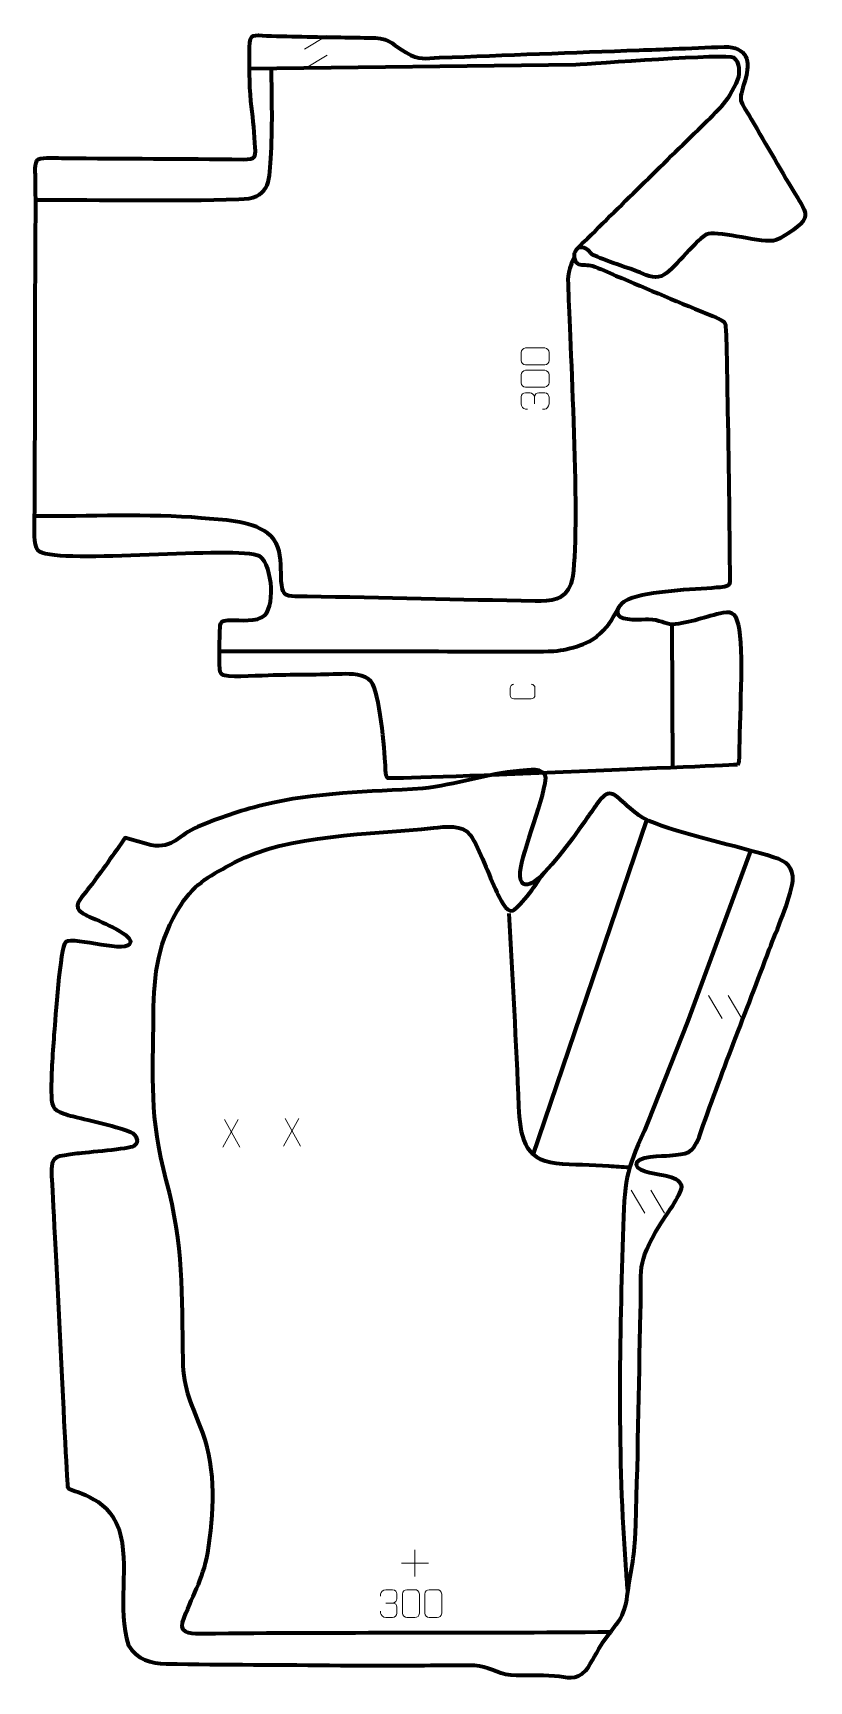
# Model space of a CAD drawing. Header units: millimetres. Extents: x -16 to 682, y 0 to 1481.
import ezdxf

# ---------------------------------------------------------------- set-up
doc = ezdxf.new("R2010")
doc.units = ezdxf.units.MM
for name, color, linetype in [('1_layer 1', 7, 'Continuous'), ('1_layer 2', 7, 'Continuous'), ('1_layer 3', 7, 'Continuous'), ('4_layer 1', 7, 'Continuous'), ('4_layer 2', 7, 'Continuous'), ('4_layer 3', 7, 'Continuous')]:
    doc.layers.add(name, color=color, linetype=linetype)

msp = doc.modelspace()

# ---------------------------------------------------------------- linework, layer by layer
at = {"layer": '1_layer 1', "color": 250, "lineweight": 9}
for points in [[(591.9, 616), (591.9, 616), (604.3, 595.5), (604.3, 595.5)], [(609.7, 616), (609.7, 616), (622, 595.5), (622, 595.5)], [(169.1, 504.7), (169.1, 504.7), (155.3, 479.9), (155.3, 479.9)], [(156.8, 504.7), (156.8, 504.7), (170.5, 479.8), (170.5, 479.8)], [(223.6, 505.5), (223.6, 505.5), (209.8, 480.6), (209.8, 480.6)], [(211.3, 505.5), (211.3, 505.5), (225, 480.6), (225, 480.6)], [(522.3, 441.1), (522.3, 441.1), (534.6, 420.5), (534.6, 420.5)], [(540, 441.1), (540, 441.1), (552.4, 420.5), (552.4, 420.5)], [(316, 105.9), (316, 105.9), (340, 105.9), (340, 105.9)], [(328, 117.8), (328, 117.8), (328, 93.9), (328, 93.9)], [(301.7, 70.1), (301.7, 70.1), (307.9, 70.1), (307.9, 70.1)]]:
    msp.add_open_spline(points, degree=3, dxfattribs=at)
for points, knots in [([(297, 76.4), (297, 76.4), (297, 78.2), (297, 78.2), (297, 78.2), (297, 80), (299.7, 82.1), (301.7, 82.1), (301.7, 82.1), (303.8, 82.1), (305.9, 82.1), (307.9, 82.1), (307.9, 82.1), (310.1, 82.1), (311.7, 80.2), (311.8, 78.3), (311.8, 78.3), (311.8, 76.9), (311.8, 75.4), (311.8, 74), (311.8, 74), (311.7, 72.3), (310.1, 70.1), (307.9, 70.1), (307.9, 70.1), (310.1, 70.1), (311.7, 68.3), (311.8, 66.3), (311.8, 66.3), (311.8, 64.5), (311.8, 62.7), (311.8, 60.9), (311.8, 60.9), (311.8, 58.8), (309.7, 57.1), (307.9, 57.1), (307.9, 57.1), (305.9, 57.1), (303.8, 57.1), (301.7, 57.1), (301.7, 57.1), (299.6, 57.1), (297, 59.5), (297, 61), (297, 61), (297, 61), (297, 62.9), (297, 62.9)], [0, 0, 0, 0, 0.076923, 0.076923, 0.076923, 0.076923, 0.153846, 0.153846, 0.153846, 0.153846, 0.230769, 0.230769, 0.230769, 0.230769, 0.307692, 0.307692, 0.307692, 0.307692, 0.384615, 0.384615, 0.384615, 0.384615, 0.461538, 0.461538, 0.461538, 0.461538, 0.538462, 0.538462, 0.538462, 0.538462, 0.615385, 0.615385, 0.615385, 0.615385, 0.692308, 0.692308, 0.692308, 0.692308, 0.769231, 0.769231, 0.769231, 0.769231, 0.846154, 0.846154, 0.846154, 0.846154, 1, 1, 1, 1]), ([(320.8, 82.1), (323.2, 82.1), (325.6, 82.1), (327.9, 82.1), (327.9, 82.1), (329.9, 82.1), (331.9, 80.6), (332, 78.2), (332, 78.2), (332, 72.4), (332, 66.7), (332, 60.9), (332, 60.9), (331.8, 58.6), (330.1, 57.1), (327.9, 57.1), (327.9, 57.1), (325.5, 57.1), (323.2, 57.1), (320.8, 57.1), (320.8, 57.1), (318.8, 57), (316.8, 58.9), (316.8, 60.9), (316.8, 60.9), (316.8, 66.7), (316.8, 72.4), (316.8, 78.2), (316.8, 78.2), (316.9, 80.4), (318.6, 82.1), (320.8, 82.1)], [0, 0, 0, 0, 0.111111, 0.111111, 0.111111, 0.111111, 0.222222, 0.222222, 0.222222, 0.222222, 0.333333, 0.333333, 0.333333, 0.333333, 0.444444, 0.444444, 0.444444, 0.444444, 0.555556, 0.555556, 0.555556, 0.555556, 0.666667, 0.666667, 0.666667, 0.666667, 0.777778, 0.777778, 0.777778, 0.777778, 1, 1, 1, 1]), ([(340.8, 82.1), (343.2, 82.1), (345.6, 82.1), (347.9, 82.1), (347.9, 82.1), (349.9, 82.1), (351.9, 80.6), (352, 78.2), (352, 78.2), (352, 72.4), (352, 66.7), (352, 60.9), (352, 60.9), (351.8, 58.6), (350.1, 57.1), (347.9, 57.1), (347.9, 57.1), (345.5, 57.1), (343.2, 57.1), (340.8, 57.1), (340.8, 57.1), (338.8, 57), (336.8, 58.9), (336.8, 60.9), (336.8, 60.9), (336.8, 66.7), (336.8, 72.4), (336.8, 78.2), (336.8, 78.2), (336.9, 80.4), (338.6, 82.1), (340.8, 82.1)], [0, 0, 0, 0, 0.111111, 0.111111, 0.111111, 0.111111, 0.222222, 0.222222, 0.222222, 0.222222, 0.333333, 0.333333, 0.333333, 0.333333, 0.444444, 0.444444, 0.444444, 0.444444, 0.555556, 0.555556, 0.555556, 0.555556, 0.666667, 0.666667, 0.666667, 0.666667, 0.777778, 0.777778, 0.777778, 0.777778, 1, 1, 1, 1])]:
    msp.add_open_spline(points, degree=3, knots=knots, dxfattribs=at)
at = {"layer": '1_layer 2', "color": 142, "lineweight": 158}
msp.add_open_spline([(434.1, 472), (434.1, 472), (536.5, 773.8), (536.5, 773.8)], degree=3, dxfattribs=at)
for points, knots in [([(503.8, 44), (381.5, 42.5), (259.3, 43.9), (137.3, 42.4), (137.3, 42.4), (129.6, 42.3), (116.2, 41.3), (118.9, 52.6), (118.9, 52.6), (127, 75.7), (137.3, 90), (141.6, 115.3), (141.6, 115.3), (147.2, 150.5), (149.7, 189.2), (137.1, 223.2), (137.1, 223.2), (128, 247.7), (119.8, 261.2), (119.4, 288.6), (119.4, 288.6), (118.6, 348), (120.1, 391.3), (104.4, 450), (104.4, 450), (89, 506.9), (92.5, 541.5), (92.9, 598.8), (92.9, 598.8), (93.2, 636.4), (96.9, 665), (117.6, 697.6), (117.6, 697.6), (130.2, 717.4), (145.6, 724.8), (165.6, 735.5), (165.6, 735.5), (214.2, 761.5), (288.1, 760.4), (344.7, 766.8), (344.7, 766.8), (354.2, 767.8), (371.7, 769.8), (377.7, 760.6), (377.7, 760.6), (386.6, 746.8), (394.2, 724.3), (401.7, 708.7), (401.7, 708.7), (403.5, 704.9), (410.2, 689.5), (416.1, 692.5), (416.1, 692.5), (423.2, 696.2), (439.1, 719.1), (444.2, 726.8)], [0, 0, 0, 0, 0.066667, 0.066667, 0.066667, 0.066667, 0.133333, 0.133333, 0.133333, 0.133333, 0.2, 0.2, 0.2, 0.2, 0.266667, 0.266667, 0.266667, 0.266667, 0.333333, 0.333333, 0.333333, 0.333333, 0.4, 0.4, 0.4, 0.4, 0.466667, 0.466667, 0.466667, 0.466667, 0.533333, 0.533333, 0.533333, 0.533333, 0.6, 0.6, 0.6, 0.6, 0.666667, 0.666667, 0.666667, 0.666667, 0.733333, 0.733333, 0.733333, 0.733333, 0.8, 0.8, 0.8, 0.8, 0.866667, 0.866667, 0.866667, 0.866667, 1, 1, 1, 1]), ([(629.8, 746.2), (629.8, 746.2), (572.9, 592.3), (572.9, 592.3), (572.9, 592.3), (572.9, 592.3), (537.5, 502.3), (537.5, 502.3), (537.5, 502.3), (519, 460.4), (516.6, 455.8), (515.1, 408.8), (515.1, 408.8), (511.9, 307.8), (509.7, 200.4), (517.6, 99.7), (517.6, 99.7), (518.1, 92.8), (518.6, 85.8), (519.2, 78.9)], [0, 0, 0, 0, 0.166667, 0.166667, 0.166667, 0.166667, 0.333333, 0.333333, 0.333333, 0.333333, 0.5, 0.5, 0.5, 0.5, 0.666667, 0.666667, 0.666667, 0.666667, 1, 1, 1, 1]), ([(412.3, 689.8), (415.6, 631.8), (418.8, 574.2), (421.2, 516.2), (421.2, 516.2), (422.3, 491.4), (425.3, 468.2), (454.9, 465.4), (454.9, 465.4), (470.3, 463.9), (486.6, 464.2), (502.4, 463), (502.4, 463), (508.4, 462.6), (514.4, 462.2), (520.4, 461.8)], [0, 0, 0, 0, 0.2, 0.2, 0.2, 0.2, 0.4, 0.4, 0.4, 0.4, 0.6, 0.6, 0.6, 0.6, 1, 1, 1, 1])]:
    msp.add_open_spline(points, degree=3, knots=knots, dxfattribs=at)
at = {"layer": '1_layer 3', "color": 242, "lineweight": 158}
msp.add_open_spline([(33.2, 710.7), (44.2, 724.5), (55.3, 740.8), (65.7, 755.3), (65.7, 755.3), (65.7, 755.3), (67.5, 757.7), (67.5, 757.7), (67.5, 757.7), (67.5, 757.7), (90.7, 751.2), (90.7, 751.2), (90.7, 751.2), (111.1, 747.6), (115.3, 760.5), (132.6, 767.7), (132.6, 767.7), (153.6, 776.3), (168.9, 781.6), (190.9, 787.2), (190.9, 787.2), (240.2, 799), (285.1, 798.9), (335, 802), (335, 802), (364.7, 805.4), (392.2, 815.3), (422.2, 818.1), (422.2, 818.1), (429.2, 818.7), (444.4, 821.5), (445.7, 811.7), (445.7, 811.7), (443.3, 788.5), (421.6, 738.6), (422.5, 723.7), (422.5, 723.7), (423.1, 713.7), (429.6, 714.2), (436, 719.1), (436, 719.1), (450.4, 730), (471.7, 759.7), (482.5, 775.3), (482.5, 775.3), (485.4, 779.4), (488.3, 783.6), (491.3, 787.8), (491.3, 787.8), (502.3, 803.4), (506.6, 797.6), (516.7, 788.5), (516.7, 788.5), (523.3, 782.5), (530.1, 776.6), (538.1, 773.1), (538.1, 773.1), (565.6, 761.1), (619.1, 750.2), (650.7, 740.2), (650.7, 740.2), (662.1, 736.6), (668.5, 731.8), (667.6, 718.8), (667.6, 718.8), (665.3, 702), (653, 674.4), (646.6, 657.4), (646.6, 657.4), (625.6, 601.3), (603.1, 545.6), (583.5, 488.9), (583.5, 488.9), (577, 473.4), (573, 474), (557.2, 472.3), (557.2, 472.3), (551.7, 471.7), (525.4, 472.6), (527.1, 463.6), (527.1, 463.6), (528.4, 456.8), (548.3, 455.3), (554.4, 453.7), (554.4, 453.7), (559.9, 452.2), (566.8, 450.4), (567.9, 444), (567.9, 444), (567.1, 437), (552.6, 416.8), (548.1, 409.7), (548.1, 409.7), (526.4, 373.9), (531.9, 370.8), (530.9, 331.1), (530.9, 331.1), (529.1, 263.4), (528.6, 195.2), (526, 127.6), (526, 127.6), (525, 109.3), (520.7, 91.3), (518.4, 73.1), (518.4, 73.1), (515.5, 55.1), (507, 49.4), (497.2, 35.2), (497.2, 35.2), (492.1, 27.2), (486.9, 16.6), (481.7, 9.4), (481.7, 9.4), (472.5, 0), (465.3, 3.8), (453.3, 4.7), (453.3, 4.7), (440.2, 5.7), (427, 4.8), (414.1, 5.6), (414.1, 5.6), (400.9, 6.8), (393.8, 13.9), (381.6, 14.2), (381.6, 14.2), (366.9, 14.6), (351.3, 14.1), (336.4, 14.1), (336.4, 14.1), (311.3, 14.1), (286.2, 14.1), (261, 14.1), (261, 14.1), (208.8, 14.7), (156.5, 14.5), (104.3, 15.6), (104.3, 15.6), (90.5, 15.9), (78, 19.2), (70.5, 32), (70.5, 32), (59.2, 65.9), (72.3, 103.9), (61.6, 136.9), (61.6, 136.9), (50.7, 167.4), (18.3, 169.7), (15.7, 173.9), (15.7, 173.9), (15, 175.2), (3, 425.8), (1.3, 453.6), (1.3, 453.6), (0, 474.2), (6.2, 470.9), (24.2, 474), (24.2, 474), (32.3, 475), (71.3, 478), (75.2, 480.7), (75.2, 480.7), (80.9, 484.8), (77.1, 491.1), (72.5, 493.3), (72.5, 493.3), (62.9, 497.8), (34.1, 504), (22.5, 507), (22.5, 507), (19.6, 507.7), (16.8, 508.4), (14, 509.3), (14, 509.3), (14, 509.3), (12.8, 509.7), (12.8, 509.7), (12.8, 509.7), (1.2, 513.5), (1.1, 517.4), (1, 529.7), (1, 529.7), (0.8, 546.6), (2.4, 566.4), (3.6, 583.4), (3.6, 583.4), (4.3, 592.7), (8.9, 659.8), (13.8, 664.1), (13.8, 664.1), (22.1, 669.6), (71.3, 652.3), (72.1, 664), (72.1, 664), (72.7, 672.1), (42.1, 683.6), (35.3, 686.9), (35.3, 686.9), (33.1, 688), (30.9, 689.1), (28.7, 690.3), (28.7, 690.3), (19.5, 695.5), (27.6, 703.8), (31.9, 709), (31.9, 709), (31.9, 709), (33.2, 710.7), (33.2, 710.7)], degree=3, knots=[0, 0, 0, 0, 0.018868, 0.018868, 0.018868, 0.018868, 0.037736, 0.037736, 0.037736, 0.037736, 0.056604, 0.056604, 0.056604, 0.056604, 0.075472, 0.075472, 0.075472, 0.075472, 0.09434, 0.09434, 0.09434, 0.09434, 0.113208, 0.113208, 0.113208, 0.113208, 0.132075, 0.132075, 0.132075, 0.132075, 0.150943, 0.150943, 0.150943, 0.150943, 0.169811, 0.169811, 0.169811, 0.169811, 0.188679, 0.188679, 0.188679, 0.188679, 0.207547, 0.207547, 0.207547, 0.207547, 0.226415, 0.226415, 0.226415, 0.226415, 0.245283, 0.245283, 0.245283, 0.245283, 0.264151, 0.264151, 0.264151, 0.264151, 0.283019, 0.283019, 0.283019, 0.283019, 0.301887, 0.301887, 0.301887, 0.301887, 0.320755, 0.320755, 0.320755, 0.320755, 0.339623, 0.339623, 0.339623, 0.339623, 0.358491, 0.358491, 0.358491, 0.358491, 0.377358, 0.377358, 0.377358, 0.377358, 0.396226, 0.396226, 0.396226, 0.396226, 0.415094, 0.415094, 0.415094, 0.415094, 0.433962, 0.433962, 0.433962, 0.433962, 0.45283, 0.45283, 0.45283, 0.45283, 0.471698, 0.471698, 0.471698, 0.471698, 0.490566, 0.490566, 0.490566, 0.490566, 0.509434, 0.509434, 0.509434, 0.509434, 0.528302, 0.528302, 0.528302, 0.528302, 0.54717, 0.54717, 0.54717, 0.54717, 0.566038, 0.566038, 0.566038, 0.566038, 0.584906, 0.584906, 0.584906, 0.584906, 0.603774, 0.603774, 0.603774, 0.603774, 0.622642, 0.622642, 0.622642, 0.622642, 0.641509, 0.641509, 0.641509, 0.641509, 0.660377, 0.660377, 0.660377, 0.660377, 0.679245, 0.679245, 0.679245, 0.679245, 0.698113, 0.698113, 0.698113, 0.698113, 0.716981, 0.716981, 0.716981, 0.716981, 0.735849, 0.735849, 0.735849, 0.735849, 0.754717, 0.754717, 0.754717, 0.754717, 0.773585, 0.773585, 0.773585, 0.773585, 0.792453, 0.792453, 0.792453, 0.792453, 0.811321, 0.811321, 0.811321, 0.811321, 0.830189, 0.830189, 0.830189, 0.830189, 0.849057, 0.849057, 0.849057, 0.849057, 0.867925, 0.867925, 0.867925, 0.867925, 0.886792, 0.886792, 0.886792, 0.886792, 0.90566, 0.90566, 0.90566, 0.90566, 0.924528, 0.924528, 0.924528, 0.924528, 0.943396, 0.943396, 0.943396, 0.943396, 0.962264, 0.962264, 0.962264, 0.962264, 1, 1, 1, 1], dxfattribs=at)
at = {"layer": '4_layer 1', "color": 250, "lineweight": 9}
for points in [[(228.5, 1466.6), (228.5, 1466.6), (249.1, 1478.9), (249.1, 1478.9)], [(228.5, 1448.8), (228.5, 1448.8), (249.1, 1461.2), (249.1, 1461.2)], [(435.4, 1147.8), (435.4, 1147.8), (435.4, 1154), (435.4, 1154)]]:
    msp.add_open_spline(points, degree=3, dxfattribs=at)
for points, knots in [([(423.5, 1186.8), (423.5, 1189.2), (423.5, 1191.6), (423.5, 1193.9), (423.5, 1193.9), (423.5, 1195.9), (425, 1197.9), (427.4, 1198), (427.4, 1198), (433.2, 1198), (438.9, 1198), (444.7, 1198), (444.7, 1198), (447, 1197.8), (448.5, 1196.1), (448.5, 1193.9), (448.5, 1193.9), (448.5, 1191.6), (448.5, 1189.2), (448.5, 1186.8), (448.5, 1186.8), (448.6, 1184.9), (446.7, 1182.9), (444.7, 1182.9), (444.7, 1182.9), (438.9, 1182.9), (433.1, 1182.9), (427.3, 1182.9), (427.3, 1182.9), (425.2, 1182.9), (423.5, 1184.6), (423.5, 1186.8)], [0, 0, 0, 0, 0.111111, 0.111111, 0.111111, 0.111111, 0.222222, 0.222222, 0.222222, 0.222222, 0.333333, 0.333333, 0.333333, 0.333333, 0.444444, 0.444444, 0.444444, 0.444444, 0.555556, 0.555556, 0.555556, 0.555556, 0.666667, 0.666667, 0.666667, 0.666667, 0.777778, 0.777778, 0.777778, 0.777778, 1, 1, 1, 1]), ([(423.5, 1166.8), (423.5, 1169.2), (423.5, 1171.6), (423.5, 1173.9), (423.5, 1173.9), (423.5, 1175.9), (425, 1177.9), (427.4, 1178), (427.4, 1178), (433.2, 1178), (438.9, 1178), (444.7, 1178), (444.7, 1178), (447, 1177.8), (448.5, 1176.1), (448.5, 1173.9), (448.5, 1173.9), (448.5, 1171.6), (448.5, 1169.2), (448.5, 1166.8), (448.5, 1166.8), (448.6, 1164.9), (446.7, 1162.9), (444.7, 1162.9), (444.7, 1162.9), (438.9, 1162.9), (433.1, 1162.9), (427.3, 1162.9), (427.3, 1162.9), (425.2, 1162.9), (423.5, 1164.6), (423.5, 1166.8)], [0, 0, 0, 0, 0.111111, 0.111111, 0.111111, 0.111111, 0.222222, 0.222222, 0.222222, 0.222222, 0.333333, 0.333333, 0.333333, 0.333333, 0.444444, 0.444444, 0.444444, 0.444444, 0.555556, 0.555556, 0.555556, 0.555556, 0.666667, 0.666667, 0.666667, 0.666667, 0.777778, 0.777778, 0.777778, 0.777778, 1, 1, 1, 1]), ([(429.2, 1143.1), (429.2, 1143.1), (427.3, 1143.1), (427.3, 1143.1), (427.3, 1143.1), (425.6, 1143), (423.5, 1145.7), (423.5, 1147.8), (423.5, 1147.8), (423.5, 1149.8), (423.5, 1151.9), (423.5, 1154), (423.5, 1154), (423.5, 1156.2), (425.3, 1157.7), (427.3, 1157.8), (427.3, 1157.8), (428.7, 1157.8), (430.1, 1157.8), (431.6, 1157.8), (431.6, 1157.8), (433.2, 1157.7), (435.4, 1156.1), (435.4, 1153.9), (435.4, 1153.9), (435.4, 1156.1), (437.3, 1157.8), (439.3, 1157.8), (439.3, 1157.8), (441.1, 1157.8), (442.9, 1157.8), (444.7, 1157.8), (444.7, 1157.8), (446.7, 1157.8), (448.5, 1155.8), (448.5, 1153.9), (448.5, 1153.9), (448.5, 1151.9), (448.5, 1149.8), (448.5, 1147.7), (448.5, 1147.7), (448.5, 1145.6), (446.1, 1143), (444.6, 1143), (444.6, 1143), (444.6, 1143), (442.7, 1143), (442.7, 1143)], [0, 0, 0, 0, 0.076923, 0.076923, 0.076923, 0.076923, 0.153846, 0.153846, 0.153846, 0.153846, 0.230769, 0.230769, 0.230769, 0.230769, 0.307692, 0.307692, 0.307692, 0.307692, 0.384615, 0.384615, 0.384615, 0.384615, 0.461538, 0.461538, 0.461538, 0.461538, 0.538462, 0.538462, 0.538462, 0.538462, 0.615385, 0.615385, 0.615385, 0.615385, 0.692308, 0.692308, 0.692308, 0.692308, 0.769231, 0.769231, 0.769231, 0.769231, 0.846154, 0.846154, 0.846154, 0.846154, 1, 1, 1, 1]), ([(432.4, 895.8), (434.5, 895.7), (435.8, 894.2), (435.9, 892.3), (435.9, 892.3), (435.9, 890.2), (435.9, 888.1), (435.9, 886), (435.9, 886), (435.9, 884.3), (434.3, 882.5), (432.5, 882.6), (432.5, 882.6), (427.3, 882.6), (422.1, 882.6), (416.9, 882.6), (416.9, 882.6), (415, 882.6), (413.5, 884.1), (413.5, 886), (413.5, 886), (413.5, 888.1), (413.5, 890.2), (413.5, 892.3), (413.5, 892.3), (413.5, 894), (414.8, 895.8), (417, 895.8)], [0, 0, 0, 0, 0.125, 0.125, 0.125, 0.125, 0.25, 0.25, 0.25, 0.25, 0.375, 0.375, 0.375, 0.375, 0.5, 0.5, 0.5, 0.5, 0.625, 0.625, 0.625, 0.625, 0.75, 0.75, 0.75, 0.75, 1, 1, 1, 1])]:
    msp.add_open_spline(points, degree=3, knots=knots, dxfattribs=at)
at = {"layer": '4_layer 2', "color": 142, "lineweight": 158}
for points, knots in [([(179.3, 1449.1), (179.3, 1449.1), (472.6, 1452.7), (472.6, 1452.7), (472.6, 1452.7), (487.3, 1453.6), (609.3, 1463), (614.6, 1459), (614.6, 1459), (619.7, 1455.2), (620.3, 1444.9), (618.1, 1439.3), (618.1, 1439.3), (609.6, 1418.4), (597.9, 1409.1), (582.5, 1394.1), (582.5, 1394.1), (545.9, 1358.2), (509.2, 1322.3), (472.8, 1286.2)], [0, 0, 0, 0, 0.166667, 0.166667, 0.166667, 0.166667, 0.333333, 0.333333, 0.333333, 0.333333, 0.5, 0.5, 0.5, 0.5, 0.666667, 0.666667, 0.666667, 0.666667, 1, 1, 1, 1]), ([(-12.7, 1331.1), (47.7, 1331.3), (109.5, 1330), (169.6, 1331.6), (169.6, 1331.6), (196.8, 1332.4), (197.1, 1345.6), (198.4, 1368.4), (198.4, 1368.4), (200, 1395.7), (199.4, 1422.2), (198.9, 1449.5)], [0, 0, 0, 0, 0.25, 0.25, 0.25, 0.25, 0.5, 0.5, 0.5, 0.5, 1, 1, 1, 1]), ([(471.1, 1279), (463.8, 1263.7), (465.7, 1261.9), (466, 1245.6), (466, 1245.6), (467.1, 1202.5), (478, 1015.5), (468.2, 985.8), (468.2, 985.8), (462.3, 970.8), (450.2, 970.4), (436.2, 970.6), (436.2, 970.6), (367.8, 971.5), (299.3, 973.7), (230.9, 974.6), (230.9, 974.6), (226, 974.7), (213.9, 973.6), (210.6, 977.3), (210.6, 977.3), (203.4, 988.1), (214, 1018.4), (195.5, 1031.7), (195.5, 1031.7), (178.5, 1043.4), (155.7, 1043.3), (135.7, 1045.1), (135.7, 1045.1), (89.5, 1049.3), (33.2, 1046.5), (-13.9, 1046.8)], [0, 0, 0, 0, 0.111111, 0.111111, 0.111111, 0.111111, 0.222222, 0.222222, 0.222222, 0.222222, 0.333333, 0.333333, 0.333333, 0.333333, 0.444444, 0.444444, 0.444444, 0.444444, 0.555556, 0.555556, 0.555556, 0.555556, 0.666667, 0.666667, 0.666667, 0.666667, 0.777778, 0.777778, 0.777778, 0.777778, 1, 1, 1, 1]), ([(152.6, 925.6), (240, 925.6), (327.3, 925.5), (414.7, 925.2), (414.7, 925.2), (425.7, 925.2), (436.7, 925.2), (447.6, 925.4), (447.6, 925.4), (461.2, 925.6), (480.8, 930.1), (491.4, 938.8), (491.4, 938.8), (500.7, 946.4), (504.6, 952.7), (510.3, 963.1)], [0, 0, 0, 0, 0.2, 0.2, 0.2, 0.2, 0.4, 0.4, 0.4, 0.4, 0.6, 0.6, 0.6, 0.6, 1, 1, 1, 1])]:
    msp.add_open_spline(points, degree=3, knots=knots, dxfattribs=at)
msp.add_open_spline([(559.7, 819.6), (559.7, 819.6), (559.3, 949.9), (559.3, 949.9)], degree=3, dxfattribs=at)
at = {"layer": '4_layer 3', "color": 242, "lineweight": 158}
msp.add_open_spline([(617.9, 823.4), (619.3, 825.1), (619.7, 828.1), (619.6, 833.6), (619.6, 833.6), (619.3, 858.4), (624, 929.5), (618.5, 949.4), (618.5, 949.4), (616.2, 957.5), (614.7, 962.1), (605.1, 960.2), (605.1, 960.2), (590.1, 957.3), (575, 950.8), (559.3, 949.9), (559.3, 949.9), (552.7, 950.3), (547.8, 954.1), (538.1, 954.2), (538.1, 954.2), (531.8, 954.3), (514.2, 952.4), (510.5, 958.4), (510.5, 958.4), (508, 964.5), (514.9, 969.8), (519.7, 972.1), (519.7, 972.1), (539.2, 979.8), (577.2, 980.8), (599.2, 982.6), (599.2, 982.6), (602.4, 982.9), (611, 982.5), (611, 987.4), (611, 987.4), (610.8, 1042.2), (609.9, 1097), (608.9, 1151.8), (608.9, 1151.8), (608.5, 1173.4), (608.5, 1196.1), (607.3, 1217.6), (607.3, 1217.6), (607.1, 1221.8), (604.1, 1223.2), (596.1, 1226.5), (596.1, 1226.5), (566.7, 1238.4), (537.8, 1250.7), (508.7, 1262.9), (508.7, 1262.9), (501.9, 1265.8), (494.4, 1269.5), (487.5, 1271.8), (487.5, 1271.8), (483.6, 1273.1), (478.5, 1272.1), (475.4, 1273.2), (475.4, 1273.2), (470.3, 1274.9), (469.9, 1282.6), (472.8, 1286.2), (472.8, 1286.2), (475.8, 1290), (480.6, 1288.3), (484, 1285.7), (484, 1285.7), (485.4, 1284.6), (486, 1282.9), (487, 1282.2), (487, 1282.2), (492, 1278.8), (520, 1269.7), (527.9, 1266.8), (527.9, 1266.8), (534.5, 1264.3), (542.7, 1259.6), (549.7, 1262.6), (549.7, 1262.6), (560.5, 1267.2), (577.2, 1291.9), (589.9, 1300), (589.9, 1300), (598.3, 1304.1), (634.9, 1293.1), (650, 1294.3), (650, 1294.3), (657.6, 1295.7), (672.1, 1306.1), (676.8, 1311.7), (676.8, 1311.7), (682.3, 1318.3), (675.9, 1326.2), (672.1, 1332.5), (672.1, 1332.5), (658, 1355.9), (644.1, 1379.9), (630.4, 1403.6), (630.4, 1403.6), (619.4, 1422.4), (618.5, 1418.1), (624.8, 1438.6), (624.8, 1438.6), (630.1, 1456.3), (626.7, 1468.4), (606.1, 1468.7), (606.1, 1468.7), (590.6, 1468.1), (575.1, 1467.4), (559.6, 1466.8), (559.6, 1466.8), (549.6, 1466.4), (539.6, 1466), (529.7, 1465.7), (529.7, 1465.7), (469.8, 1463.4), (409.9, 1461.3), (350.1, 1458.9), (350.1, 1458.9), (336.7, 1458.4), (332.1, 1456.5), (320, 1463.5), (320, 1463.5), (309, 1469.8), (305.7, 1475.9), (292.6, 1476.6), (292.6, 1476.6), (274.2, 1477.1), (255.4, 1477.2), (236.9, 1477.6), (236.9, 1477.6), (234.9, 1477.6), (232.9, 1477.6), (230.9, 1477.7), (230.9, 1477.7), (218.8, 1477.9), (206.6, 1478.2), (194.5, 1478.6), (194.5, 1478.6), (183.1, 1479.1), (179.3, 1481.1), (179.3, 1468.4), (179.3, 1468.4), (179.3, 1452.7), (178.9, 1435.3), (180.5, 1419.9), (180.5, 1419.9), (182.1, 1406.9), (183.3, 1395.5), (184.1, 1382.4), (184.1, 1382.4), (184.9, 1369.9), (186, 1367.4), (173.4, 1367.5), (173.4, 1367.5), (119.8, 1368.1), (66, 1368.2), (12.3, 1368.6), (12.3, 1368.6), (7.3, 1368.6), (-6.9, 1369.8), (-10.6, 1367.7), (-10.6, 1367.7), (-14.7, 1365.3), (-13.2, 1353.7), (-13.2, 1349.2), (-13.2, 1349.2), (-12.8, 1317.3), (-13.3, 1284.9), (-13.4, 1253), (-13.4, 1253), (-13.6, 1182.9), (-13.5, 1112.7), (-14, 1042.6), (-14, 1042.6), (-14, 1035.2), (-15.5, 1021.6), (-10.9, 1016.1), (-10.9, 1016.1), (0.4, 1002.4), (156.2, 1019.8), (186.4, 1011.6), (186.4, 1011.6), (198.9, 1008.2), (203.3, 967.5), (192.9, 957.9), (192.9, 957.9), (185.5, 951.1), (171.2, 953.8), (161.9, 953.4), (161.9, 953.4), (155.8, 953.2), (153, 953.1), (152.7, 946.7), (152.7, 946.7), (152.5, 941.7), (151.5, 910), (152.9, 906.9), (152.9, 906.9), (153.6, 905.3), (154.9, 904.1), (157.1, 903.6), (157.1, 903.6), (164.5, 901.7), (190.7, 903.7), (200.4, 903.9), (200.4, 903.9), (220.7, 904.3), (241.9, 904.2), (262.1, 905), (262.1, 905), (270.1, 905.3), (282.9, 904.8), (288.6, 898.2), (288.6, 898.2), (296.3, 889.2), (300.6, 836.6), (301.4, 822.7), (301.4, 822.7), (301.7, 816.9), (301.7, 813.4), (303.5, 811.5), (303.5, 811.5), (305.3, 809.6), (617.9, 823.4), (617.9, 823.4)], degree=3, knots=[0, 0, 0, 0, 0.017241, 0.017241, 0.017241, 0.017241, 0.034483, 0.034483, 0.034483, 0.034483, 0.051724, 0.051724, 0.051724, 0.051724, 0.068966, 0.068966, 0.068966, 0.068966, 0.086207, 0.086207, 0.086207, 0.086207, 0.103448, 0.103448, 0.103448, 0.103448, 0.12069, 0.12069, 0.12069, 0.12069, 0.137931, 0.137931, 0.137931, 0.137931, 0.155172, 0.155172, 0.155172, 0.155172, 0.172414, 0.172414, 0.172414, 0.172414, 0.189655, 0.189655, 0.189655, 0.189655, 0.206897, 0.206897, 0.206897, 0.206897, 0.224138, 0.224138, 0.224138, 0.224138, 0.241379, 0.241379, 0.241379, 0.241379, 0.258621, 0.258621, 0.258621, 0.258621, 0.275862, 0.275862, 0.275862, 0.275862, 0.293103, 0.293103, 0.293103, 0.293103, 0.310345, 0.310345, 0.310345, 0.310345, 0.327586, 0.327586, 0.327586, 0.327586, 0.344828, 0.344828, 0.344828, 0.344828, 0.362069, 0.362069, 0.362069, 0.362069, 0.37931, 0.37931, 0.37931, 0.37931, 0.396552, 0.396552, 0.396552, 0.396552, 0.413793, 0.413793, 0.413793, 0.413793, 0.431034, 0.431034, 0.431034, 0.431034, 0.448276, 0.448276, 0.448276, 0.448276, 0.465517, 0.465517, 0.465517, 0.465517, 0.482759, 0.482759, 0.482759, 0.482759, 0.5, 0.5, 0.5, 0.5, 0.517241, 0.517241, 0.517241, 0.517241, 0.534483, 0.534483, 0.534483, 0.534483, 0.551724, 0.551724, 0.551724, 0.551724, 0.568966, 0.568966, 0.568966, 0.568966, 0.586207, 0.586207, 0.586207, 0.586207, 0.603448, 0.603448, 0.603448, 0.603448, 0.62069, 0.62069, 0.62069, 0.62069, 0.637931, 0.637931, 0.637931, 0.637931, 0.655172, 0.655172, 0.655172, 0.655172, 0.672414, 0.672414, 0.672414, 0.672414, 0.689655, 0.689655, 0.689655, 0.689655, 0.706897, 0.706897, 0.706897, 0.706897, 0.724138, 0.724138, 0.724138, 0.724138, 0.741379, 0.741379, 0.741379, 0.741379, 0.758621, 0.758621, 0.758621, 0.758621, 0.775862, 0.775862, 0.775862, 0.775862, 0.793103, 0.793103, 0.793103, 0.793103, 0.810345, 0.810345, 0.810345, 0.810345, 0.827586, 0.827586, 0.827586, 0.827586, 0.844828, 0.844828, 0.844828, 0.844828, 0.862069, 0.862069, 0.862069, 0.862069, 0.87931, 0.87931, 0.87931, 0.87931, 0.896552, 0.896552, 0.896552, 0.896552, 0.913793, 0.913793, 0.913793, 0.913793, 0.931034, 0.931034, 0.931034, 0.931034, 0.948276, 0.948276, 0.948276, 0.948276, 0.965517, 0.965517, 0.965517, 0.965517, 1, 1, 1, 1], dxfattribs=at)

doc.saveas('drawing.dxf')
